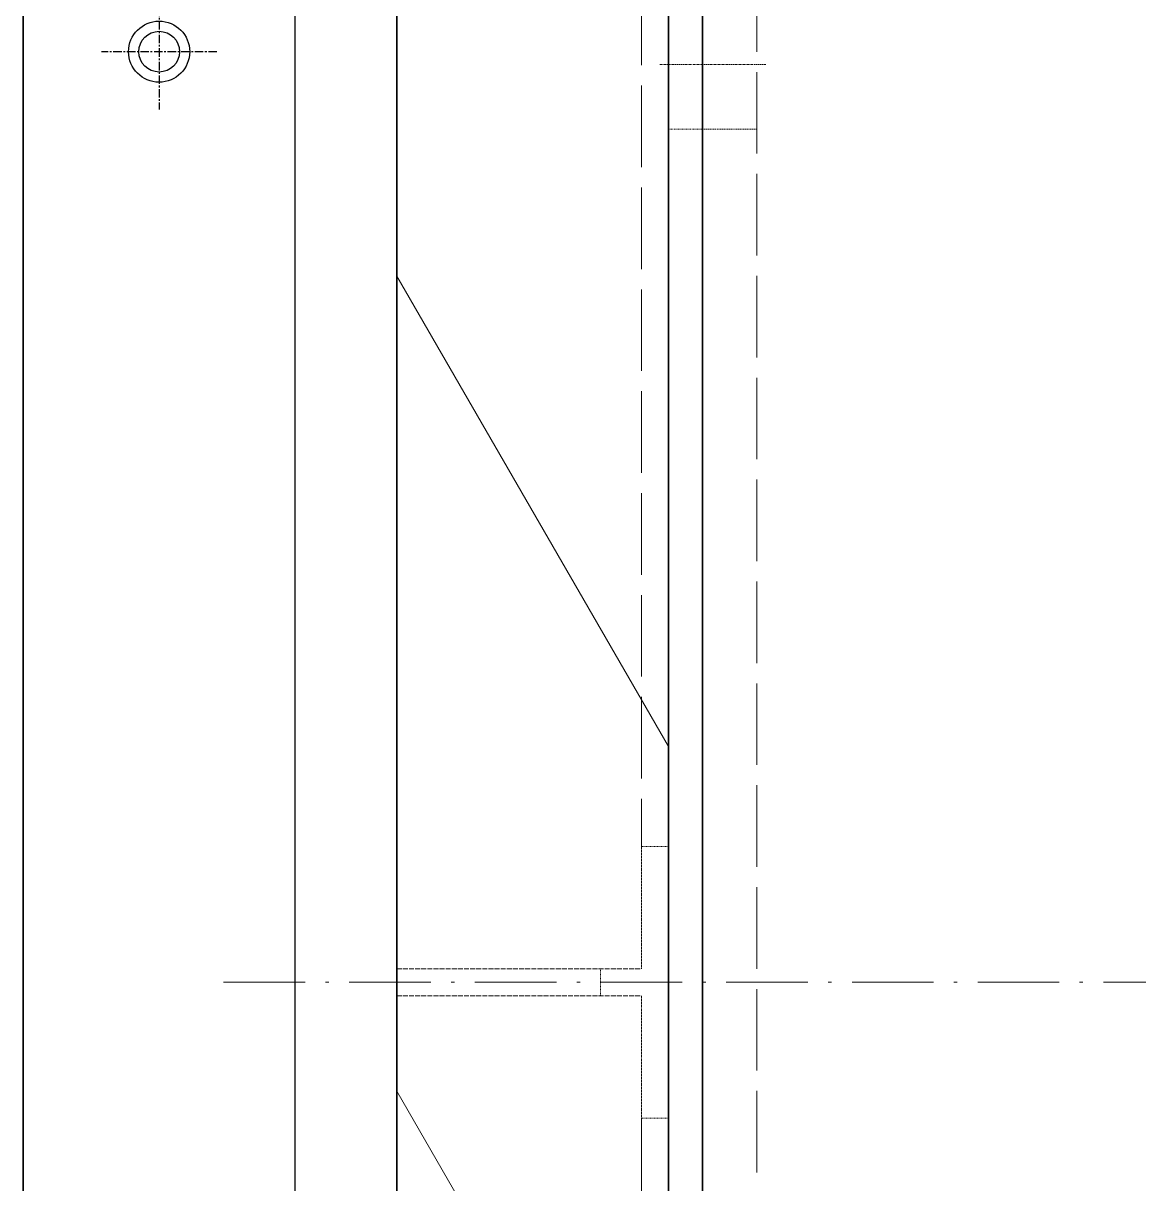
# Model space of a CAD drawing. Header units: millimetres. Extents: x 11674 to 41081, y 10956 to 31751.
# Drawn here: x 22167.4 to 22331.6, y 19242.8 to 19413.6 of the extents above; entities that cross this region are included whole.
import ezdxf

# ---------------------------------------------------------------- set-up
doc = ezdxf.new("R2010")
doc.units = ezdxf.units.MM
for name, pattern in [('CENTER', [2, 1.25, -0.25, 0.25, -0.25]), ('DASHDOT', [18.5, 12, -3, 0.5, -3]), ('DASHED', [15, 12, -3])]:
    doc.linetypes.add(name, pattern=pattern)
doc.layers.add('center', color=1, linetype='CENTER')

# ---------------------------------------------------------------- blocks, each defined once
blk = doc.blocks.new('A$C55E021B5')
at = {"color": 7, "lineweight": 35}
for p, q in [((1375, 38.5), (1375, 2102.5)), ((1415, 2102.5), (1415, 38.5)), ((1370, 2070.5), (1370, 209.79)), ((1370, 2070.5), (1370, 209.79)), ((1375, 70.5), (1375, 2070.5)), ((1375, 2070.5), (1375, 209.79))]:
    blk.add_line(p, q, dxfattribs=at)
at = {"color": 7, "linetype": 'DASHED', "lineweight": 13}
for p, q in [((1379, 2102.5), (1379, 1090.5)), ((1362, 2074.5), (1362, 66.5)), ((1370, 2074.5), (1370, 66.5)), ((1379, 1050.5), (1379, 38.5))]:
    blk.add_line(p, q, dxfattribs=at)
at = {"color": 7, "linetype": 'DASHDOT', "lineweight": 13, "ltscale": 0.025999}
blk.add_line((1376.3, 1205.59), (1360.7, 1205.59), dxfattribs=at)
at = {"color": 7, "linetype": 'DASHED', "lineweight": 13, "ltscale": 0.013334}
blk.add_line((1370, 1196.09), (1362, 1196.09), dxfattribs=at)
at = {"color": 7, "linetype": 'DASHED', "lineweight": 13, "ltscale": 0.008333}
blk.add_line((1375, 1196.09), (1370, 1196.09), dxfattribs=at)
at = {"color": 7, "lineweight": 13, "ltscale": 0.133334}
for p, q in [((1415, 1174.47), (1375, 1105.19)), ((1415, 1054.47), (1375, 985.19))]:
    blk.add_line(p, q, dxfattribs=at)
at = {"color": 7, "linetype": 'DASHED', "lineweight": 13, "ltscale": 0.006667}
for p, q in [((1375, 1090.5), (1379, 1090.5)), ((1385, 1072.5), (1385, 1068.5)), ((1375, 1050.5), (1379, 1050.5))]:
    blk.add_line(p, q, dxfattribs=at)
at = {"color": 7, "linetype": 'DASHED', "lineweight": 13, "ltscale": 0.03}
for p, q in [((1379, 1090.5), (1379, 1072.5)), ((1379, 1068.5), (1379, 1050.5))]:
    blk.add_line(p, q, dxfattribs=at)
at = {"color": 7, "linetype": 'DASHED', "lineweight": 13, "ltscale": 0.06}
for p, q in [((1415, 1072.5), (1379, 1072.5)), ((1415, 1068.5), (1379, 1068.5))]:
    blk.add_line(p, q, dxfattribs=at)
at = {"color": 7, "linetype": 'DASHDOT', "lineweight": 13}
blk.add_line((1440.5, 1070.5), (654.5, 1070.5), dxfattribs=at)
blk = doc.blocks.new('A$C3FF200C2')
for p, q in [((0, 805), (0, 0)), ((40, 805), (40, 0))]:
    blk.add_line(p, q)
blk = doc.blocks.new('1')
for p, q in [((22167.36, 20888.88), (22167.36, 17688.88)), ((22167.36, 20888.88), (22167.36, 17688.88)), ((22167.36, 18204.43), (22167.36, 20510.43))]:
    blk.add_line(p, q)
for radius in [4.5, 3]:
    blk.add_circle((22187.36, 19409.43), radius)
at = {"layer": 'center'}
for p, q in [((22187.36, 19417.93), (22187.36, 19400.93)), ((22195.86, 19409.43), (22178.86, 19409.43))]:
    blk.add_line(p, q, dxfattribs=at)
at = {"xscale": -1}
blk.add_blockref('A$C55E021B5', (23637.35, 18201.93), dxfattribs=at)
blk.add_blockref('A$C3FF200C2', (22167.36, 18894.43))

msp = doc.modelspace()

# ---------------------------------------------------------------- block references
msp.add_blockref('1', (0, 0))

doc.saveas('drawing.dxf')
